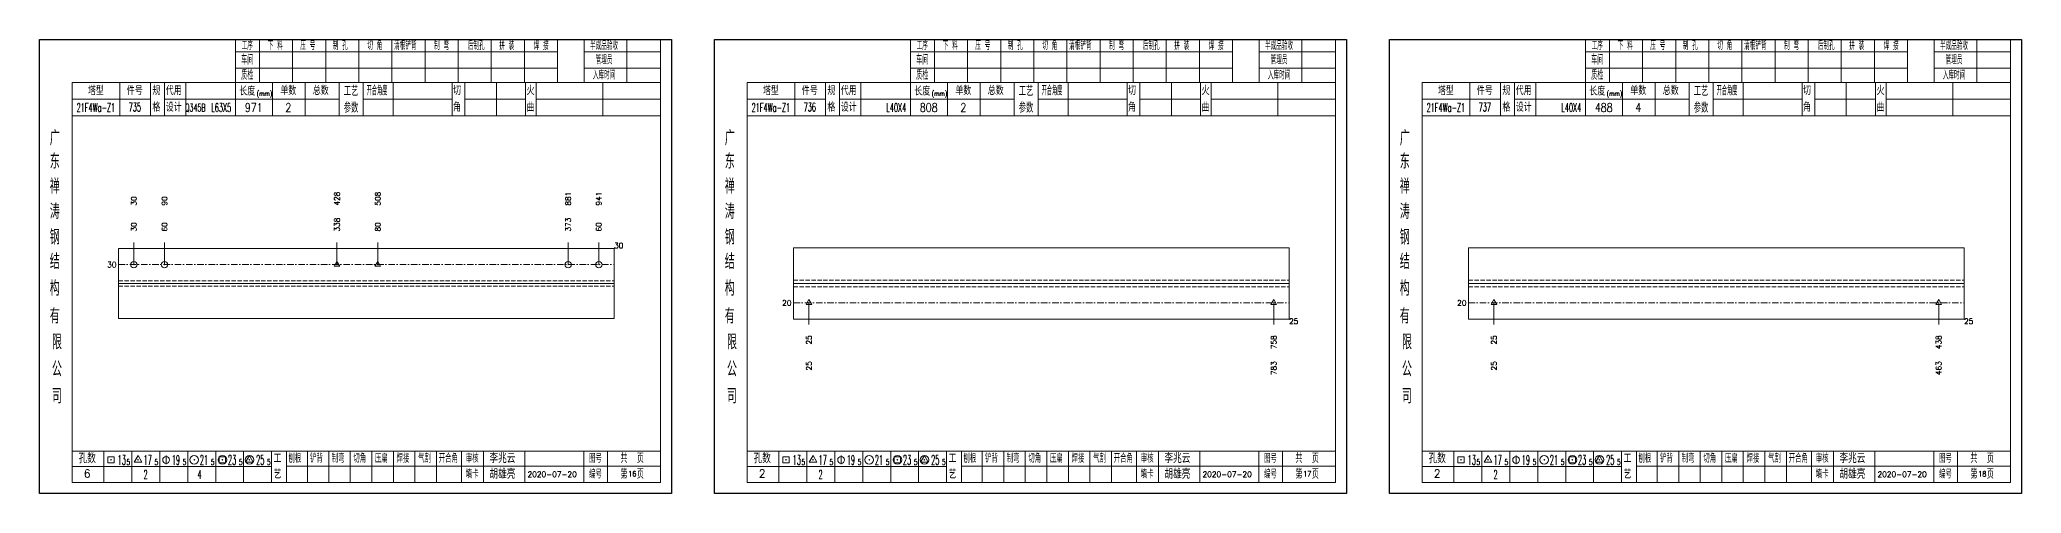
# Model space of a CAD drawing. Extents: x 1310 to 15542, y -76 to 8381.
# Drawn here: x 6198 to 7115, y 1944 to 2154 of the extents above; entities that cross this region are included whole.
import ezdxf
from ezdxf.enums import TextEntityAlignment as Align

# ---------------------------------------------------------------- set-up
doc = ezdxf.new("R2010")
doc.units = 0
doc.header["$MEASUREMENT"] = 0
doc.linetypes.add('一点画线', pattern=[5.2, 3, -1, 0.2, -1])
doc.linetypes.add('虚线', pattern=[2.75, 2, -0.75])
doc.layers.get('0').update_dxf_attribs({"linetype": 'CONTINUOUS', "lineweight": 25})
for name, color, linetype, lineweight in [('1', 7, 'CONTINUOUS', 25), ('4', 7, 'CONTINUOUS', 25), ('5', 7, 'CONTINUOUS', 25)]:
    doc.layers.add(name, color=color, linetype=linetype, lineweight=lineweight)
doc.styles.get("Standard").update_dxf_attribs({"font": 'simplex.shx', "width": 0.7, "height": 3, "bigfont": 'gbhzfs.shx'})

# ---------------------------------------------------------------- blocks, each defined once
blk = doc.blocks.new('孔21.5')
at = {"layer": '5', "color": 7, "linetype": 'Continuous', "lineweight": 13}
for p, q in [((-0.1, -0.1), (0.1, 0.1)), ((0.1, -0.1), (-0.1, 0.1))]:
    blk.add_line(p, q, dxfattribs=at)
blk.add_circle((0, 0), 1, dxfattribs=at)
blk = doc.blocks.new('孔17.5')
at = {"layer": '5', "color": 7, "linetype": 'Continuous', "lineweight": 13}
for p, q in [((0, 1), (-0.866, -0.5)), ((-0.1, -0.1), (0.1, 0.1)), ((0.1, -0.1), (-0.1, 0.1)), ((0.866, -0.5), (0, 1)), ((-0.866, -0.5), (0.866, -0.5))]:
    blk.add_line(p, q, dxfattribs=at)
blk = doc.blocks.new('CTJGK')
at = {"color": 6, "linetype": 'Continuous'}
for p, q in [((0, 209.97), (292.13, 209.97)), ((0, 0), (0, 209.97)), ((292.13, 209.97), (292.13, 0)), ((292.13, 0), (0, 0))]:
    blk.add_line(p, q, dxfattribs=at)

msp = doc.modelspace()

# ---------------------------------------------------------------- linework, layer by layer
at = {"color": 7, "linetype": 'Continuous', "lineweight": 18}
for p, q in [((6234.872, 2057.165), (6234.872, 2024.784)), ((6234.872, 2057.165), (6464.002, 2057.165)), ((6464.002, 2057.165), (6464.002, 2024.784)), ((6547.002, 2057.474), (6547.002, 2024.474)), ((6547.002, 2057.474), (6776.132, 2057.474)), ((6776.132, 2057.474), (6776.132, 2024.474)), ((6859.132, 2057.474), (6859.132, 2024.474)), ((6859.132, 2057.474), (7088.262, 2057.474)), ((7088.262, 2057.474), (7088.262, 2024.474)), ((6234.872, 2040.974), (6464.002, 2040.974)), ((6547.002, 2040.974), (6776.132, 2040.974)), ((6859.132, 2040.974), (7088.262, 2040.974))]:
    msp.add_line(p, q, dxfattribs=at)
at = {"color": 7, "linetype": 'Continuous', "lineweight": 13}
for p, q in [((6241.951, 2049.665), (6241.951, 2059.974)), ((6256.109, 2049.665), (6256.109, 2059.974)), ((6335.868, 2049.665), (6335.868, 2059.974)), ((6354.746, 2049.665), (6354.746, 2059.974)), ((6442.764, 2049.665), (6442.764, 2059.974)), ((6456.922, 2049.665), (6456.922, 2059.974)), ((6554.091, 2031.974), (6554.091, 2021.974)), ((6769.042, 2031.974), (6769.042, 2021.974)), ((6870.87, 2031.974), (6870.87, 2021.974)), ((7076.523, 2031.974), (7076.523, 2021.974))]:
    msp.add_line(p, q, dxfattribs=at)
at = {"color": 3, "linetype": '一点画线', "lineweight": 13}
for p, q in [((6234.872, 2049.665), (6464.002, 2049.665)), ((6547.002, 2031.974), (6776.132, 2031.974)), ((6859.132, 2031.974), (7088.262, 2031.974))]:
    msp.add_line(p, q, dxfattribs=at)
at = {"color": 1, "linetype": '虚线', "lineweight": 18}
for p, q in [((6234.872, 2042.165), (6464.002, 2042.165)), ((6234.872, 2039.784), (6464.002, 2039.784)), ((6547.002, 2042.474), (6776.132, 2042.474)), ((6547.002, 2039.474), (6776.132, 2039.474)), ((6859.132, 2042.474), (7088.262, 2042.474)), ((6859.132, 2039.474), (7088.262, 2039.474))]:
    msp.add_line(p, q, dxfattribs=at)
at = {"layer": '1', "color": 7, "linetype": 'Continuous', "lineweight": 18}
for p, q in [((6234.872, 2024.784), (6464.002, 2024.784)), ((6547.002, 2024.474), (6776.132, 2024.474)), ((6859.132, 2024.474), (7088.262, 2024.474))]:
    msp.add_line(p, q, dxfattribs=at)
at = {"layer": '4', "color": 1, "linetype": 'Continuous', "lineweight": 18}
for p, q in [((6198.372, 2153.801), (6198.372, 1943.831)), ((6490.502, 2153.801), (6198.372, 2153.801)), ((6289.002, 2153.801), (6289.002, 2133.961)), ((6300.032, 2153.801), (6300.032, 2133.941)), ((6315.342, 2153.801), (6315.342, 2133.941)), ((6330.662, 2153.801), (6330.662, 2133.941)), ((6345.972, 2153.801), (6345.972, 2133.941)), ((6361.282, 2153.801), (6361.282, 2133.941)), ((6376.592, 2153.801), (6376.592, 2133.941)), ((6391.912, 2153.801), (6391.912, 2133.941)), ((6407.222, 2153.801), (6407.222, 2133.941)), ((6422.532, 2153.801), (6422.532, 2133.941)), ((6437.842, 2153.801), (6437.842, 2133.961)), ((6437.842, 2153.801), (6437.842, 2133.941)), ((6450.122, 2153.801), (6450.122, 2133.941)), ((6469.872, 2153.801), (6469.872, 2133.941)), ((6485.452, 2153.801), (6485.452, 2133.941)), ((6490.502, 2124.001), (6490.502, 2153.801)), ((6510.502, 2153.801), (6510.502, 1943.831)), ((6802.632, 2153.801), (6510.502, 2153.801)), ((6601.132, 2153.801), (6601.132, 2133.961)), ((6612.162, 2153.801), (6612.162, 2133.941)), ((6627.472, 2153.801), (6627.472, 2133.941)), ((6642.792, 2153.801), (6642.792, 2133.941)), ((6658.102, 2153.801), (6658.102, 2133.941)), ((6673.412, 2153.801), (6673.412, 2133.941)), ((6688.722, 2153.801), (6688.722, 2133.941)), ((6704.042, 2153.801), (6704.042, 2133.941)), ((6719.352, 2153.801), (6719.352, 2133.941)), ((6734.662, 2153.801), (6734.662, 2133.941)), ((6749.972, 2153.801), (6749.972, 2133.961)), ((6749.972, 2153.801), (6749.972, 2133.941)), ((6762.252, 2153.801), (6762.252, 2133.941)), ((6782.002, 2153.801), (6782.002, 2133.941)), ((6797.582, 2153.801), (6797.582, 2133.941)), ((6802.632, 2124.001), (6802.632, 2153.801)), ((6822.632, 2153.801), (6822.632, 1943.831)), ((7114.762, 2153.801), (6822.632, 2153.801)), ((6913.262, 2153.801), (6913.262, 2133.961)), ((6924.292, 2153.801), (6924.292, 2133.941)), ((6939.602, 2153.801), (6939.602, 2133.941)), ((6954.922, 2153.801), (6954.922, 2133.941)), ((6970.232, 2153.801), (6970.232, 2133.941)), ((6985.542, 2153.801), (6985.542, 2133.941)), ((7000.852, 2153.801), (7000.852, 2133.941)), ((7016.172, 2153.801), (7016.172, 2133.941)), ((7031.482, 2153.801), (7031.482, 2133.941)), ((7046.792, 2153.801), (7046.792, 2133.941)), ((7062.102, 2153.801), (7062.102, 2133.961)), ((7062.102, 2153.801), (7062.102, 2133.941)), ((7074.382, 2153.801), (7074.382, 2133.941)), ((7094.132, 2153.801), (7094.132, 2133.941)), ((7109.712, 2153.801), (7109.712, 2133.941)), ((7114.762, 2124.001), (7114.762, 2153.801)), ((6437.842, 2148.071), (6289.002, 2148.071)), ((6485.452, 2148.071), (6450.122, 2148.071)), ((6749.972, 2148.071), (6601.132, 2148.071)), ((6797.582, 2148.071), (6762.252, 2148.071)), ((7062.102, 2148.071), (6913.262, 2148.071)), ((7109.712, 2148.071), (7074.382, 2148.071)), ((6437.842, 2140.591), (6289.002, 2140.591)), ((6485.452, 2140.591), (6450.122, 2140.591)), ((6749.972, 2140.591), (6601.132, 2140.591)), ((6797.582, 2140.591), (6762.252, 2140.591)), ((7062.102, 2140.591), (6913.262, 2140.591)), ((7109.712, 2140.591), (7074.382, 2140.591)), ((6213.382, 2133.941), (6213.382, 1948.881)), ((6485.452, 2133.941), (6213.382, 2133.941)), ((6249.652, 2126.181), (6213.382, 2126.181)), ((6235.502, 2133.951), (6235.502, 2118.531)), ((6249.652, 2118.531), (6249.652, 2133.941)), ((6256.152, 2118.531), (6256.152, 2133.941)), ((6336.872, 2126.231), (6256.152, 2126.231)), ((6266.022, 2133.941), (6266.022, 2118.531)), ((6289.002, 2133.961), (6289.002, 2118.531)), ((6306.122, 2133.941), (6306.122, 2118.531)), ((6321.172, 2133.941), (6321.172, 2118.531)), ((6336.872, 2133.941), (6336.872, 2118.531)), ((6347.932, 2133.941), (6347.932, 2118.531)), ((6347.932, 2126.231), (6389.182, 2126.231)), ((6361.882, 2133.941), (6361.882, 2118.531)), ((6389.182, 2133.941), (6389.182, 2118.531)), ((6394.942, 2133.941), (6394.942, 2118.531)), ((6394.942, 2126.231), (6423.022, 2126.231)), ((6409.562, 2133.941), (6409.562, 2118.531)), ((6423.022, 2133.941), (6423.022, 2118.531)), ((6428.012, 2133.941), (6428.012, 2118.531)), ((6428.012, 2126.231), (6485.632, 2126.231)), ((6458.752, 2133.941), (6458.752, 2118.531)), ((6485.452, 1948.881), (6485.452, 2133.941)), ((6525.512, 2133.941), (6525.512, 1948.881)), ((6797.582, 2133.941), (6525.512, 2133.941)), ((6561.782, 2126.181), (6525.512, 2126.181)), ((6547.632, 2133.951), (6547.632, 2118.531)), ((6561.782, 2118.531), (6561.782, 2133.941)), ((6568.282, 2118.531), (6568.282, 2133.941)), ((6649.002, 2126.231), (6568.282, 2126.231)), ((6578.152, 2133.941), (6578.152, 2118.531)), ((6601.132, 2133.961), (6601.132, 2118.531)), ((6618.252, 2133.941), (6618.252, 2118.531)), ((6633.302, 2133.941), (6633.302, 2118.531)), ((6649.002, 2133.941), (6649.002, 2118.531)), ((6660.062, 2133.941), (6660.062, 2118.531)), ((6660.062, 2126.231), (6701.312, 2126.231)), ((6674.012, 2133.941), (6674.012, 2118.531)), ((6701.312, 2133.941), (6701.312, 2118.531)), ((6707.072, 2133.941), (6707.072, 2118.531)), ((6707.072, 2126.231), (6735.152, 2126.231)), ((6721.692, 2133.941), (6721.692, 2118.531)), ((6735.152, 2133.941), (6735.152, 2118.531)), ((6740.142, 2133.941), (6740.142, 2118.531)), ((6740.142, 2126.231), (6797.762, 2126.231)), ((6770.882, 2133.941), (6770.882, 2118.531)), ((6797.582, 1948.881), (6797.582, 2133.941)), ((6837.642, 2133.941), (6837.642, 1948.881)), ((7109.712, 2133.941), (6837.642, 2133.941)), ((6873.912, 2126.181), (6837.642, 2126.181)), ((6859.762, 2133.951), (6859.762, 2118.531)), ((6873.912, 2118.531), (6873.912, 2133.941)), ((6880.412, 2118.531), (6880.412, 2133.941)), ((6961.132, 2126.231), (6880.412, 2126.231)), ((6890.282, 2133.941), (6890.282, 2118.531)), ((6913.262, 2133.961), (6913.262, 2118.531)), ((6930.382, 2133.941), (6930.382, 2118.531)), ((6945.432, 2133.941), (6945.432, 2118.531)), ((6961.132, 2133.941), (6961.132, 2118.531)), ((6972.192, 2133.941), (6972.192, 2118.531)), ((6972.192, 2126.231), (7013.442, 2126.231)), ((6986.142, 2133.941), (6986.142, 2118.531)), ((7013.442, 2133.941), (7013.442, 2118.531)), ((7019.202, 2133.941), (7019.202, 2118.531)), ((7019.202, 2126.231), (7047.282, 2126.231)), ((7033.822, 2133.941), (7033.822, 2118.531)), ((7047.282, 2133.941), (7047.282, 2118.531)), ((7052.272, 2133.941), (7052.272, 2118.531)), ((7052.272, 2126.231), (7109.892, 2126.231)), ((7083.012, 2133.941), (7083.012, 2118.531)), ((7109.712, 1948.881), (7109.712, 2133.941)), ((6485.632, 2118.531), (6213.382, 2118.531)), ((6490.502, 1943.831), (6490.502, 2124.001)), ((6797.762, 2118.531), (6525.512, 2118.531)), ((6802.632, 1943.831), (6802.632, 2124.001)), ((7109.892, 2118.531), (6837.642, 2118.531)), ((7114.762, 1943.831), (7114.762, 2124.001)), ((6213.382, 1963.411), (6485.452, 1963.411)), ((6228.072, 1963.411), (6228.072, 1948.881)), ((6241.002, 1948.881), (6241.002, 1963.411)), ((6253.932, 1963.411), (6253.932, 1948.881)), ((6266.852, 1948.881), (6266.852, 1963.411)), ((6279.782, 1963.411), (6279.782, 1948.881)), ((6292.712, 1948.881), (6292.712, 1963.411)), ((6305.632, 1948.881), (6305.632, 1963.411)), ((6312.502, 1948.881), (6312.502, 1963.411)), ((6322.162, 1948.881), (6322.162, 1963.411)), ((6332.102, 1948.881), (6332.102, 1963.411)), ((6342.042, 1948.881), (6342.042, 1963.411)), ((6351.992, 1948.881), (6351.992, 1963.411)), ((6361.932, 1948.881), (6361.932, 1963.411)), ((6371.872, 1948.881), (6371.872, 1963.411)), ((6381.822, 1948.881), (6381.822, 1963.411)), ((6393.462, 1948.881), (6393.462, 1963.411)), ((6403.612, 1948.881), (6403.612, 1963.411)), ((6422.672, 1948.881), (6422.672, 1963.411)), ((6450.052, 1948.881), (6450.052, 1963.411)), ((6461.012, 1948.881), (6461.012, 1963.411)), ((6525.512, 1963.411), (6797.582, 1963.411)), ((6540.202, 1963.411), (6540.202, 1948.881)), ((6553.132, 1948.881), (6553.132, 1963.411)), ((6566.062, 1963.411), (6566.062, 1948.881)), ((6578.982, 1948.881), (6578.982, 1963.411)), ((6591.912, 1963.411), (6591.912, 1948.881)), ((6604.842, 1948.881), (6604.842, 1963.411)), ((6617.762, 1948.881), (6617.762, 1963.411)), ((6624.632, 1948.881), (6624.632, 1963.411)), ((6634.292, 1948.881), (6634.292, 1963.411)), ((6644.232, 1948.881), (6644.232, 1963.411)), ((6654.172, 1948.881), (6654.172, 1963.411)), ((6664.122, 1948.881), (6664.122, 1963.411)), ((6674.062, 1948.881), (6674.062, 1963.411)), ((6684.002, 1948.881), (6684.002, 1963.411)), ((6693.952, 1948.881), (6693.952, 1963.411)), ((6705.592, 1948.881), (6705.592, 1963.411)), ((6715.742, 1948.881), (6715.742, 1963.411)), ((6734.802, 1948.881), (6734.802, 1963.411)), ((6762.182, 1948.881), (6762.182, 1963.411)), ((6773.142, 1948.881), (6773.142, 1963.411)), ((6837.642, 1963.411), (7109.712, 1963.411)), ((6852.332, 1963.411), (6852.332, 1948.881)), ((6865.262, 1948.881), (6865.262, 1963.411)), ((6878.192, 1963.411), (6878.192, 1948.881)), ((6891.112, 1948.881), (6891.112, 1963.411)), ((6904.042, 1963.411), (6904.042, 1948.881)), ((6916.972, 1948.881), (6916.972, 1963.411)), ((6929.892, 1948.881), (6929.892, 1963.411)), ((6936.762, 1948.881), (6936.762, 1963.411)), ((6946.422, 1948.881), (6946.422, 1963.411)), ((6956.362, 1948.881), (6956.362, 1963.411)), ((6966.302, 1948.881), (6966.302, 1963.411)), ((6976.252, 1948.881), (6976.252, 1963.411)), ((6986.192, 1948.881), (6986.192, 1963.411)), ((6996.132, 1948.881), (6996.132, 1963.411)), ((7006.082, 1948.881), (7006.082, 1963.411)), ((7017.722, 1948.881), (7017.722, 1963.411)), ((7027.872, 1948.881), (7027.872, 1963.411)), ((7046.932, 1948.881), (7046.932, 1963.411)), ((7074.312, 1948.881), (7074.312, 1963.411)), ((7085.272, 1948.881), (7085.272, 1963.411)), ((6305.632, 1956.281), (6213.382, 1956.281)), ((6312.462, 1956.441), (6485.452, 1956.441)), ((6617.762, 1956.281), (6525.512, 1956.281)), ((6624.592, 1956.441), (6797.582, 1956.441)), ((6929.892, 1956.281), (6837.642, 1956.281)), ((6936.722, 1956.441), (7109.712, 1956.441)), ((6198.372, 1943.831), (6490.502, 1943.831)), ((6213.382, 1948.881), (6485.452, 1948.881)), ((6510.502, 1943.831), (6802.632, 1943.831)), ((6525.512, 1948.881), (6797.582, 1948.881)), ((6822.632, 1943.831), (7114.762, 1943.831)), ((6837.642, 1948.881), (7109.712, 1948.881))]:
    msp.add_line(p, q, dxfattribs=at)
at = {"layer": '4', "color": 7, "linetype": 'Continuous', "lineweight": 13}
for p, q in [((6243.872, 1961.331), (6242.14, 1958.331)), ((6245.604, 1958.331), (6243.872, 1961.331)), ((6256.872, 1961.331), (6256.872, 1957.331)), ((6295.372, 1961.331), (6293.64, 1958.331)), ((6297.104, 1958.331), (6295.372, 1961.331)), ((6556.002, 1961.331), (6554.27, 1958.331)), ((6557.734, 1958.331), (6556.002, 1961.331)), ((6569.002, 1961.331), (6569.002, 1957.331)), ((6607.502, 1961.331), (6605.77, 1958.331)), ((6609.234, 1958.331), (6607.502, 1961.331)), ((6868.132, 1961.331), (6866.4, 1958.331)), ((6869.864, 1958.331), (6868.132, 1961.331)), ((6881.132, 1961.331), (6881.132, 1957.331)), ((6919.632, 1961.331), (6917.9, 1958.331)), ((6921.364, 1958.331), (6919.632, 1961.331)), ((6229.958, 1957.917), (6229.958, 1960.745)), ((6229.958, 1960.745), (6232.786, 1960.745)), ((6232.786, 1957.917), (6229.958, 1957.917)), ((6231.172, 1959.131), (6231.572, 1959.531)), ((6231.572, 1959.131), (6231.172, 1959.531)), ((6232.786, 1960.745), (6232.786, 1957.917)), ((6242.14, 1958.331), (6245.604, 1958.331)), ((6243.672, 1959.131), (6244.072, 1959.531)), ((6244.072, 1959.131), (6243.672, 1959.531)), ((6269.672, 1959.131), (6270.072, 1959.531)), ((6270.072, 1959.131), (6269.672, 1959.531)), ((6281.458, 1957.917), (6281.458, 1960.745)), ((6281.458, 1960.745), (6284.286, 1960.745)), ((6284.286, 1957.917), (6281.458, 1957.917)), ((6282.672, 1959.131), (6283.072, 1959.531)), ((6283.072, 1959.131), (6282.672, 1959.531)), ((6284.286, 1960.745), (6284.286, 1957.917)), ((6293.64, 1958.331), (6297.104, 1958.331)), ((6295.172, 1959.131), (6295.572, 1959.531)), ((6295.572, 1959.131), (6295.172, 1959.531)), ((6542.088, 1957.917), (6542.088, 1960.745)), ((6542.088, 1960.745), (6544.916, 1960.745)), ((6544.916, 1957.917), (6542.088, 1957.917)), ((6543.302, 1959.131), (6543.702, 1959.531)), ((6543.702, 1959.131), (6543.302, 1959.531)), ((6544.916, 1960.745), (6544.916, 1957.917)), ((6554.27, 1958.331), (6557.734, 1958.331)), ((6555.802, 1959.131), (6556.202, 1959.531)), ((6556.202, 1959.131), (6555.802, 1959.531)), ((6581.802, 1959.131), (6582.202, 1959.531)), ((6582.202, 1959.131), (6581.802, 1959.531)), ((6593.588, 1957.917), (6593.588, 1960.745)), ((6593.588, 1960.745), (6596.416, 1960.745)), ((6596.416, 1957.917), (6593.588, 1957.917)), ((6594.802, 1959.131), (6595.202, 1959.531)), ((6595.202, 1959.131), (6594.802, 1959.531)), ((6596.416, 1960.745), (6596.416, 1957.917)), ((6605.77, 1958.331), (6609.234, 1958.331)), ((6607.302, 1959.131), (6607.702, 1959.531)), ((6607.702, 1959.131), (6607.302, 1959.531)), ((6854.218, 1957.917), (6854.218, 1960.745)), ((6854.218, 1960.745), (6857.046, 1960.745)), ((6857.046, 1957.917), (6854.218, 1957.917)), ((6855.432, 1959.131), (6855.832, 1959.531)), ((6855.832, 1959.131), (6855.432, 1959.531)), ((6857.046, 1960.745), (6857.046, 1957.917)), ((6866.4, 1958.331), (6869.864, 1958.331)), ((6867.932, 1959.131), (6868.332, 1959.531)), ((6868.332, 1959.131), (6867.932, 1959.531)), ((6893.932, 1959.131), (6894.332, 1959.531)), ((6894.332, 1959.131), (6893.932, 1959.531)), ((6905.718, 1957.917), (6905.718, 1960.745)), ((6905.718, 1960.745), (6908.546, 1960.745)), ((6908.546, 1957.917), (6905.718, 1957.917)), ((6906.932, 1959.131), (6907.332, 1959.531)), ((6907.332, 1959.131), (6906.932, 1959.531)), ((6908.546, 1960.745), (6908.546, 1957.917)), ((6917.9, 1958.331), (6921.364, 1958.331)), ((6919.432, 1959.131), (6919.832, 1959.531)), ((6919.832, 1959.131), (6919.432, 1959.531))]:
    msp.add_line(p, q, dxfattribs=at)
for centre, radius in [((6269.872, 1959.331), 2), ((6282.872, 1959.331), 2), ((6295.372, 1959.331), 2), ((6582.002, 1959.331), 2), ((6595.002, 1959.331), 2), ((6607.502, 1959.331), 2), ((6894.132, 1959.331), 2), ((6907.132, 1959.331), 2), ((6919.632, 1959.331), 2), ((6256.872, 1959.331), 1.6), ((6569.002, 1959.331), 1.6), ((6881.132, 1959.331), 1.6)]:
    msp.add_circle(centre, radius, dxfattribs=at)

# ---------------------------------------------------------------- block references
at = {"color": 0, "linetype": 'Continuous'}
for p in [(6198.372, 1943.831), (6510.502, 1943.831), (6822.632, 1943.831)]:
    msp.add_blockref('CTJGK', p, dxfattribs=at)
at = {"color": 8, "linetype": 'Continuous', "lineweight": 9, "xscale": 1.5, "yscale": 1.5, "zscale": 1.5}
for name, p in [('孔21.5', (6241.951, 2049.665)), ('孔21.5', (6256.109, 2049.665)), ('孔17.5', (6335.868, 2049.665)), ('孔17.5', (6354.746, 2049.665)), ('孔21.5', (6442.764, 2049.665)), ('孔21.5', (6456.922, 2049.665))]:
    msp.add_blockref(name, p, dxfattribs=at)
at = {"layer": '1', "color": 8, "linetype": 'Continuous', "lineweight": 9, "xscale": 1.5, "yscale": 1.5, "zscale": 1.5}
for p in [(6554.091, 2031.974), (6769.042, 2031.974), (6870.87, 2031.974), (7076.523, 2031.974)]:
    msp.add_blockref('孔17.5', p, dxfattribs=at)

# ---------------------------------------------------------------- texts
at = {"color": 7, "linetype": 'Continuous', "lineweight": 13}
for s, p in [('30', (6241.951, 2076.974)), ('90', (6256.109, 2076.974)), ('428', (6335.868, 2076.974)), ('508', (6354.746, 2076.974)), ('881', (6442.764, 2076.974)), ('941', (6456.922, 2076.974))]:
    msp.add_text(s, height=2.5, rotation=90, dxfattribs=at).set_placement(p, align=Align.MIDDLE_LEFT)
at = {"color": 8, "linetype": 'Continuous', "lineweight": 9}
for s, p in [('338', (6335.868, 2064.974)), ('373', (6442.764, 2064.974)), ('30', (6241.951, 2064.974)), ('60', (6256.109, 2064.974)), ('80', (6354.746, 2064.974)), ('60', (6456.922, 2064.974))]:
    msp.add_text(s, height=2.5, rotation=90, dxfattribs=at).set_placement(p, align=Align.MIDDLE_LEFT)
at = {"color": 7, "linetype": 'Continuous', "lineweight": 13}
msp.add_text('30', height=2.5, dxfattribs=at).set_placement((6464.002, 2058.474), align=Align.MIDDLE_LEFT)
for s, p in [('30', (6233.872, 2049.665)), ('20', (6546.002, 2031.974)), ('20', (6858.132, 2031.974))]:
    msp.add_text(s, height=2.5, dxfattribs=at).set_placement(p, align=Align.MIDDLE_RIGHT)
at = {"layer": '1', "color": 8, "linetype": 'Continuous', "lineweight": 9}
for s, p in [('25', (6554.091, 2016.974)), ('758', (6769.042, 2016.974)), ('25', (6870.87, 2016.974)), ('438', (7076.523, 2016.974))]:
    msp.add_text(s, height=2.5, rotation=90, dxfattribs=at).set_placement(p, align=Align.MIDDLE_RIGHT)
at = {"layer": '1', "color": 7, "linetype": 'Continuous', "lineweight": 13}
for p in [(6776.132, 2023.474), (7088.262, 2023.474)]:
    msp.add_text('25', height=2.5, dxfattribs=at).set_placement(p, align=Align.MIDDLE_LEFT)
for s, p in [('25', (6554.091, 2004.974)), ('783', (6769.042, 2004.974)), ('25', (6870.87, 2004.974)), ('463', (7076.523, 2004.974))]:
    msp.add_text(s, height=2.5, rotation=90, dxfattribs=at).set_placement(p, align=Align.MIDDLE_RIGHT)
at = {"layer": '4', "color": 1, "linetype": 'Continuous', "lineweight": 25}
for s, height, width, p in [('车间', 4, 0.7, (6294.372, 2144.331)), ('工序', 3.7, 0.7, (6294.372, 2150.931)), ('下 料', 3.7, 0.7, (6307.372, 2150.931)), ('压 号', 3.7, 0.7, (6322.372, 2150.931)), ('制 孔', 3.7, 0.7, (6337.372, 2150.931)), ('切 角', 3.7, 0.7, (6353.372, 2150.931)), ('清根铲背 ', 3.7, 0.7, (6368.372, 2150.931)), (' 制 弯', 3.7, 0.7, (6383.372, 2150.931)), (' 后制孔', 3.7, 0.7, (6399.372, 2150.931)), ('拼 装', 3.7, 0.7, (6414.372, 2150.931)), (' 焊 接', 3.7, 0.7, (6429.372, 2150.931)), ('半成品验收', 3.7, 0.7, (6459.372, 2150.931)), ('管理员', 3.7, 0.7, (6459.372, 2144.331)), ('车间', 4, 0.7, (6606.502, 2144.331)), ('工序', 3.7, 0.7, (6606.502, 2150.931)), ('下 料', 3.7, 0.7, (6619.502, 2150.931)), ('压 号', 3.7, 0.7, (6634.502, 2150.931)), ('制 孔', 3.7, 0.7, (6649.502, 2150.931)), ('切 角', 3.7, 0.7, (6665.502, 2150.931)), ('清根铲背 ', 3.7, 0.7, (6680.502, 2150.931)), (' 制 弯', 3.7, 0.7, (6695.502, 2150.931)), (' 后制孔', 3.7, 0.7, (6711.502, 2150.931)), ('拼 装', 3.7, 0.7, (6726.502, 2150.931)), (' 焊 接', 3.7, 0.7, (6741.502, 2150.931)), ('半成品验收', 3.7, 0.7, (6771.502, 2150.931)), ('管理员', 3.7, 0.7, (6771.502, 2144.331)), ('车间', 4, 0.7, (6918.632, 2144.331)), ('工序', 3.7, 0.7, (6918.632, 2150.931)), ('下 料', 3.7, 0.7, (6931.632, 2150.931)), ('压 号', 3.7, 0.7, (6946.632, 2150.931)), ('制 孔', 3.7, 0.7, (6961.632, 2150.931)), ('切 角', 3.7, 0.7, (6977.632, 2150.931)), ('清根铲背 ', 3.7, 0.7, (6992.632, 2150.931)), (' 制 弯', 3.7, 0.7, (7007.632, 2150.931)), (' 后制孔', 3.7, 0.7, (7023.632, 2150.931)), ('拼 装', 3.7, 0.7, (7038.632, 2150.931)), (' 焊 接', 3.7, 0.7, (7053.632, 2150.931)), ('半成品验收', 3.7, 0.7, (7083.632, 2150.931)), ('管理员', 3.7, 0.7, (7083.632, 2144.331)), ('质检', 4, 0.7, (6294.372, 2137.271)), ('入库时间', 3.7, 0.7, (6459.372, 2137.271)), ('质检', 4, 0.7, (6606.502, 2137.271)), ('入库时间', 3.7, 0.7, (6771.502, 2137.271)), ('质检', 4, 0.7, (6918.632, 2137.271)), ('入库时间', 3.7, 0.7, (7083.632, 2137.271)), ('(mm)', 2.24, 0.7, (6302.372, 2128.831)), ('工艺', 4.8, 0.7, (6342.372, 2130.091)), ('开合角度', 4, 0.6, (6354.372, 2130.091)), ('(mm)', 2.24, 0.7, (6614.502, 2128.831)), ('工艺', 4.8, 0.7, (6654.502, 2130.091)), ('开合角度', 4, 0.6, (6666.502, 2130.091)), ('(mm)', 2.24, 0.7, (6926.632, 2128.831)), ('工艺', 4.8, 0.7, (6966.632, 2130.091)), ('开合角度', 4, 0.6, (6978.632, 2130.091)), ('21F4Wa-Z1', 4, 0.5, (6224.372, 2122.351)), ('735', 4, 0.5, (6242.372, 2122.601)), ('Q345B', 3.5, 0.5, (6270.372, 2122.331)), ('L63X5', 4, 0.5, (6282.372, 2122.331)), ('971', 4, 0.8, (6297.372, 2122.381)), ('2', 4, 0.8, (6313.372, 2122.381)), ('参数', 4.8, 0.7, (6342.372, 2122.381)), ('21F4Wa-Z1', 4, 0.5, (6536.502, 2122.351)), ('736', 4, 0.5, (6554.502, 2122.601)), ('L40X4', 4, 0.5, (6594.502, 2122.331)), ('808', 4, 0.8, (6609.502, 2122.381)), ('2', 4, 0.8, (6625.502, 2122.381)), ('参数', 4.8, 0.7, (6654.502, 2122.381)), ('21F4Wa-Z1', 4, 0.5, (6848.632, 2122.351)), ('737', 4, 0.5, (6866.632, 2122.601)), ('L40X4', 4, 0.5, (6906.632, 2122.331)), ('488', 4, 0.8, (6921.632, 2122.381)), ('4', 4, 0.8, (6937.632, 2122.381)), ('参数', 4.8, 0.7, (6966.632, 2122.381)), ('广', 6.96, 0.7, (6205.372, 2108.301)), ('广', 6.96, 0.7, (6517.502, 2108.301)), ('广', 6.96, 0.7, (6829.632, 2108.301)), ('东', 6.96, 0.7, (6205.372, 2097.511)), ('东', 6.96, 0.7, (6517.502, 2097.511)), ('东', 6.96, 0.7, (6829.632, 2097.511)), ('禅', 6.96, 0.7, (6205.372, 2085.921)), ('禅', 6.96, 0.7, (6517.502, 2085.921)), ('禅', 6.96, 0.7, (6829.632, 2085.921)), ('涛', 6.96, 0.7, (6205.372, 2074.321)), ('涛', 6.96, 0.7, (6517.502, 2074.321)), ('涛', 6.96, 0.7, (6829.632, 2074.321)), ('钢', 6.96, 0.7, (6205.372, 2062.431)), ('钢', 6.96, 0.7, (6517.502, 2062.431)), ('钢', 6.96, 0.7, (6829.632, 2062.431)), ('结', 6.96, 0.7, (6205.372, 2051.121)), ('结', 6.96, 0.7, (6517.502, 2051.121)), ('结', 6.96, 0.7, (6829.632, 2051.121)), ('构', 6.96, 0.7, (6205.372, 2038.741)), ('构', 6.96, 0.7, (6517.502, 2038.741)), ('构', 6.96, 0.7, (6829.632, 2038.741)), ('有', 6.96, 0.7, (6205.372, 2025.931)), ('有', 6.96, 0.7, (6517.502, 2025.931)), ('有', 6.96, 0.7, (6829.632, 2025.931)), ('限', 6.96, 0.7, (6206.372, 2013.931)), ('限', 6.96, 0.7, (6518.502, 2013.931)), ('限', 6.96, 0.7, (6830.632, 2013.931)), ('公', 6.96, 0.7, (6206.372, 2001.391)), ('公', 6.96, 0.7, (6518.502, 2001.391)), ('公', 6.96, 0.7, (6830.632, 2001.391)), ('司', 6.96, 0.7, (6206.372, 1988.911)), ('司', 6.96, 0.7, (6518.502, 1988.911)), ('司', 6.96, 0.7, (6830.632, 1988.911)), ('13', 4.47, 0.5, (6236.372, 1959.331)), ('17', 4.47, 0.5, (6248.372, 1959.331)), ('19', 4.47, 0.5, (6261.372, 1959.331)), ('21', 4.47, 0.5, (6274.372, 1959.331)), ('23', 4.47, 0.5, (6287.372, 1959.331)), ('25', 4.47, 0.5, (6300.372, 1959.331)), ('刨根', 3.7, 0.8, (6316.372, 1959.931)), ('铲背', 3.7, 0.8, (6326.372, 1959.931)), ('制弯', 3.7, 0.8, (6336.372, 1959.931)), ('切角', 3.7, 0.8, (6346.372, 1959.931)), ('压扁', 3.7, 0.8, (6356.372, 1959.931)), ('焊接', 3.7, 0.8, (6366.372, 1959.931)), ('气割', 3.7, 0.8, (6376.372, 1959.931)), ('开合角', 3.7, 0.8, (6387.372, 1959.931)), ('审核', 3.7, 0.8, (6398.372, 1959.931)), ('图号', 3.7, 0.8, (6455.372, 1959.931)), ('共  页', 4, 0.8, (6472.372, 1959.931)), ('13', 4.47, 0.5, (6548.502, 1959.331)), ('17', 4.47, 0.5, (6560.502, 1959.331)), ('19', 4.47, 0.5, (6573.502, 1959.331)), ('21', 4.47, 0.5, (6586.502, 1959.331)), ('23', 4.47, 0.5, (6599.502, 1959.331)), ('25', 4.47, 0.5, (6612.502, 1959.331)), ('刨根', 3.7, 0.8, (6628.502, 1959.931)), ('铲背', 3.7, 0.8, (6638.502, 1959.931)), ('制弯', 3.7, 0.8, (6648.502, 1959.931)), ('切角', 3.7, 0.8, (6658.502, 1959.931)), ('压扁', 3.7, 0.8, (6668.502, 1959.931)), ('焊接', 3.7, 0.8, (6678.502, 1959.931)), ('气割', 3.7, 0.8, (6688.502, 1959.931)), ('开合角', 3.7, 0.8, (6699.502, 1959.931)), ('审核', 3.7, 0.8, (6710.502, 1959.931)), ('图号', 3.7, 0.8, (6767.502, 1959.931)), ('共  页', 4, 0.8, (6784.502, 1959.931)), ('13', 4.47, 0.5, (6860.632, 1959.331)), ('17', 4.47, 0.5, (6872.632, 1959.331)), ('19', 4.47, 0.5, (6885.632, 1959.331)), ('21', 4.47, 0.5, (6898.632, 1959.331)), ('23', 4.47, 0.5, (6911.632, 1959.331)), ('25', 4.47, 0.5, (6924.632, 1959.331)), ('刨根', 3.7, 0.8, (6940.632, 1959.931)), ('铲背', 3.7, 0.8, (6950.632, 1959.931)), ('制弯', 3.7, 0.8, (6960.632, 1959.931)), ('切角', 3.7, 0.8, (6970.632, 1959.931)), ('压扁', 3.7, 0.8, (6980.632, 1959.931)), ('焊接', 3.7, 0.8, (6990.632, 1959.931)), ('气割', 3.7, 0.8, (7000.632, 1959.931)), ('开合角', 3.7, 0.8, (7011.632, 1959.931)), ('审核', 3.7, 0.8, (7022.632, 1959.931)), ('图号', 3.7, 0.8, (7079.632, 1959.931)), ('共  页', 4, 0.8, (7096.632, 1959.931)), ('5', 2.68, 0.6, (6239.372, 1958.331)), ('2', 4, 0.5, (6247.372, 1952.581)), ('5', 2.68, 0.6, (6252.372, 1958.331)), ('5', 2.68, 0.6, (6265.372, 1958.331)), ('4', 4, 0.5, (6272.372, 1952.581)), ('5', 2.68, 0.6, (6278.372, 1958.331)), ('5', 2.68, 0.6, (6291.372, 1958.331)), ('5', 2.68, 0.6, (6304.372, 1958.331)), ('填卡', 3.7, 0.8, (6398.372, 1952.661)), ('编号', 3.7, 0.8, (6455.372, 1952.661)), ('第  页', 4, 0.8, (6472.372, 1952.661)), ('5', 2.68, 0.6, (6551.502, 1958.331)), ('2', 4, 0.5, (6559.502, 1952.581)), ('5', 2.68, 0.6, (6564.502, 1958.331)), ('5', 2.68, 0.6, (6577.502, 1958.331)), ('5', 2.68, 0.6, (6590.502, 1958.331)), ('5', 2.68, 0.6, (6603.502, 1958.331)), ('5', 2.68, 0.6, (6616.502, 1958.331)), ('填卡', 3.7, 0.8, (6710.502, 1952.661)), ('编号', 3.7, 0.8, (6767.502, 1952.661)), ('第  页', 4, 0.8, (6784.502, 1952.661)), ('5', 2.68, 0.6, (6863.632, 1958.331)), ('2', 4, 0.5, (6871.632, 1952.581)), ('5', 2.68, 0.6, (6876.632, 1958.331)), ('5', 2.68, 0.6, (6889.632, 1958.331)), ('5', 2.68, 0.6, (6902.632, 1958.331)), ('5', 2.68, 0.6, (6915.632, 1958.331)), ('5', 2.68, 0.6, (6928.632, 1958.331)), ('填卡', 3.7, 0.8, (7022.632, 1952.661)), ('编号', 3.7, 0.8, (7079.632, 1952.661)), ('第  页', 4, 0.8, (7096.632, 1952.661))]:
    msp.add_text(s, height=height, dxfattribs=dict(at, width=width)).set_placement(p, align=Align.MIDDLE_CENTER)
for s, height, p in [('塔型', 3.7, (6224.372, 2130.061)), ('件号', 3.7, (6242.372, 2130.061)), ('规', 3.7, (6252.372, 2130.091)), ('代用', 3.7, (6260.372, 2130.091)), ('长度', 3.7, (6294.372, 2129.831)), ('单数', 3.7, (6313.372, 2130.091)), ('总数', 3.7, (6328.372, 2130.091)), ('切', 3.7, (6391.372, 2130.091)), ('火', 3.7, (6425.372, 2130.091)), ('塔型', 3.7, (6536.502, 2130.061)), ('件号', 3.7, (6554.502, 2130.061)), ('规', 3.7, (6564.502, 2130.091)), ('代用', 3.7, (6572.502, 2130.091)), ('长度', 3.7, (6606.502, 2129.831)), ('单数', 3.7, (6625.502, 2130.091)), ('总数', 3.7, (6640.502, 2130.091)), ('切', 3.7, (6703.502, 2130.091)), ('火', 3.7, (6737.502, 2130.091)), ('塔型', 3.7, (6848.632, 2130.061)), ('件号', 3.7, (6866.632, 2130.061)), ('规', 3.7, (6876.632, 2130.091)), ('代用', 3.7, (6884.632, 2130.091)), ('长度', 3.7, (6918.632, 2129.831)), ('单数', 3.7, (6937.632, 2130.091)), ('总数', 3.7, (6952.632, 2130.091)), ('切', 3.7, (7015.632, 2130.091)), ('火', 3.7, (7049.632, 2130.091)), ('格', 3.7, (6252.372, 2122.381)), ('设计', 3.7, (6260.372, 2122.381)), ('角', 3.7, (6391.372, 2122.381)), ('曲', 3.7, (6425.372, 2122.381)), ('格', 3.7, (6564.502, 2122.381)), ('设计', 3.7, (6572.502, 2122.381)), ('角', 3.7, (6703.502, 2122.381)), ('曲', 3.7, (6737.502, 2122.381)), ('格', 3.7, (6876.632, 2122.381)), ('设计', 3.7, (6884.632, 2122.381)), ('角', 3.7, (7015.632, 2122.381)), ('曲', 3.7, (7049.632, 2122.381)), ('孔数', 4, (6220.372, 1959.851)), ('工', 3.7, (6308.372, 1959.931)), ('李兆云', 4, (6412.372, 1959.931)), ('孔数', 4, (6532.502, 1959.851)), ('工', 3.7, (6620.502, 1959.931)), ('李兆云', 4, (6724.502, 1959.931)), ('孔数', 4, (6844.632, 1959.851)), ('工', 3.7, (6932.632, 1959.931)), ('李兆云', 4, (7036.632, 1959.931)), ('6', 3.7, (6220.372, 1953.021)), ('艺', 3.7, (6308.372, 1952.581)), ('胡雄亮', 4, (6412.372, 1952.661)), ('2020-07-20', 2.5, (6435.372, 1952.661)), ('2', 3.7, (6532.502, 1953.021)), ('艺', 3.7, (6620.502, 1952.581)), ('胡雄亮', 4, (6724.502, 1952.661)), ('2020-07-20', 2.5, (6747.502, 1952.661)), ('2', 3.7, (6844.632, 1953.021)), ('艺', 3.7, (6932.632, 1952.581)), ('胡雄亮', 4, (7036.632, 1952.661)), ('2020-07-20', 2.5, (7059.632, 1952.661))]:
    msp.add_text(s, height=height, dxfattribs=at).set_placement(p, align=Align.MIDDLE_CENTER)
at = {"layer": '4', "color": 6, "linetype": 'Continuous', "lineweight": 25, "width": 0.8}
for s, p in [('16', (6472.397, 1952.889)), ('17', (6784.527, 1952.889)), ('18', (7096.657, 1952.889))]:
    msp.add_text(s, height=2.5, dxfattribs=at).set_placement(p, align=Align.MIDDLE_CENTER)

doc.saveas('drawing.dxf')
